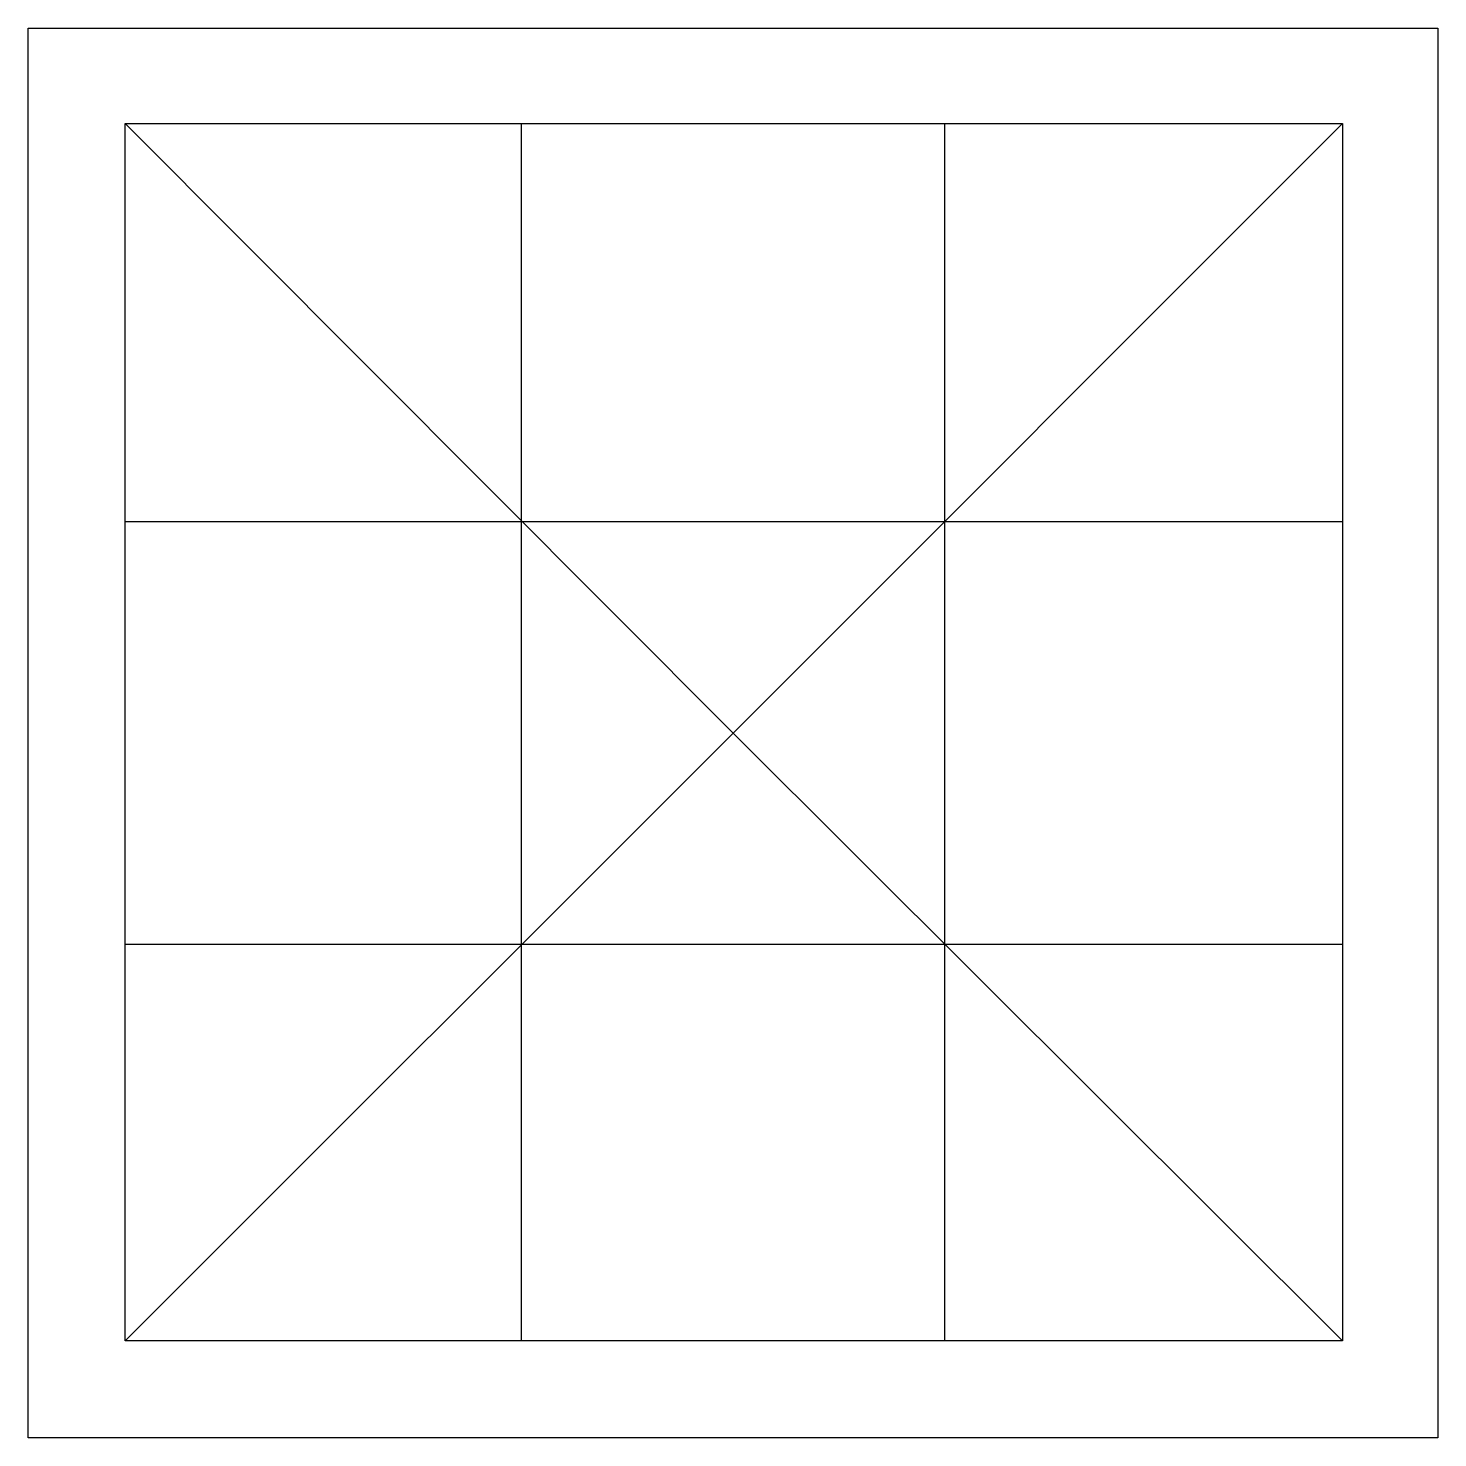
# Model space of a CAD drawing. Header units: metres. Extents: x 13608.27 to 13616.27, y 18621.12 to 18629.12.
import ezdxf

# ---------------------------------------------------------------- set-up
doc = ezdxf.new("R2010")
doc.units = ezdxf.units.M
for name, color, linetype in [('PUB_DIM', 90, 'Continuous'), ('PUB_TEXT', 7, 'Continuous'), ('STAIR', 2, 'Continuous')]:
    doc.layers.add(name, color=color, linetype=linetype)

msp = doc.modelspace()

# ---------------------------------------------------------------- linework, layer by layer
at = {"layer": 'PUB_DIM'}
for p, q in [((13608.82, 18621.67), (13608.82, 18628.58)), ((13608.82, 18628.58), (13615.73, 18628.58)), ((13611.07, 18621.67), (13611.07, 18628.58)), ((13613.47, 18628.58), (13613.47, 18621.67)), ((13615.73, 18628.58), (13615.73, 18621.67)), ((13608.82, 18626.32), (13615.73, 18626.32)), ((13612.27, 18625.12), (13608.82, 18621.67)), ((13612.27, 18625.12), (13615.73, 18621.67)), ((13615.73, 18623.92), (13608.82, 18623.92)), ((13615.73, 18621.67), (13608.82, 18621.67))]:
    msp.add_line(p, q, dxfattribs=at)
at = {"layer": 'PUB_TEXT'}
msp.add_lwpolyline([(13616.27, 18621.12), (13608.27, 18621.12), (13608.27, 18629.12), (13616.27, 18629.12)], close=True, dxfattribs=at)
at = {"layer": 'STAIR'}
for p in [(13608.82, 18628.58), (13615.73, 18628.58)]:
    msp.add_line(p, (13612.27, 18625.12), dxfattribs=at)

doc.saveas('drawing.dxf')
